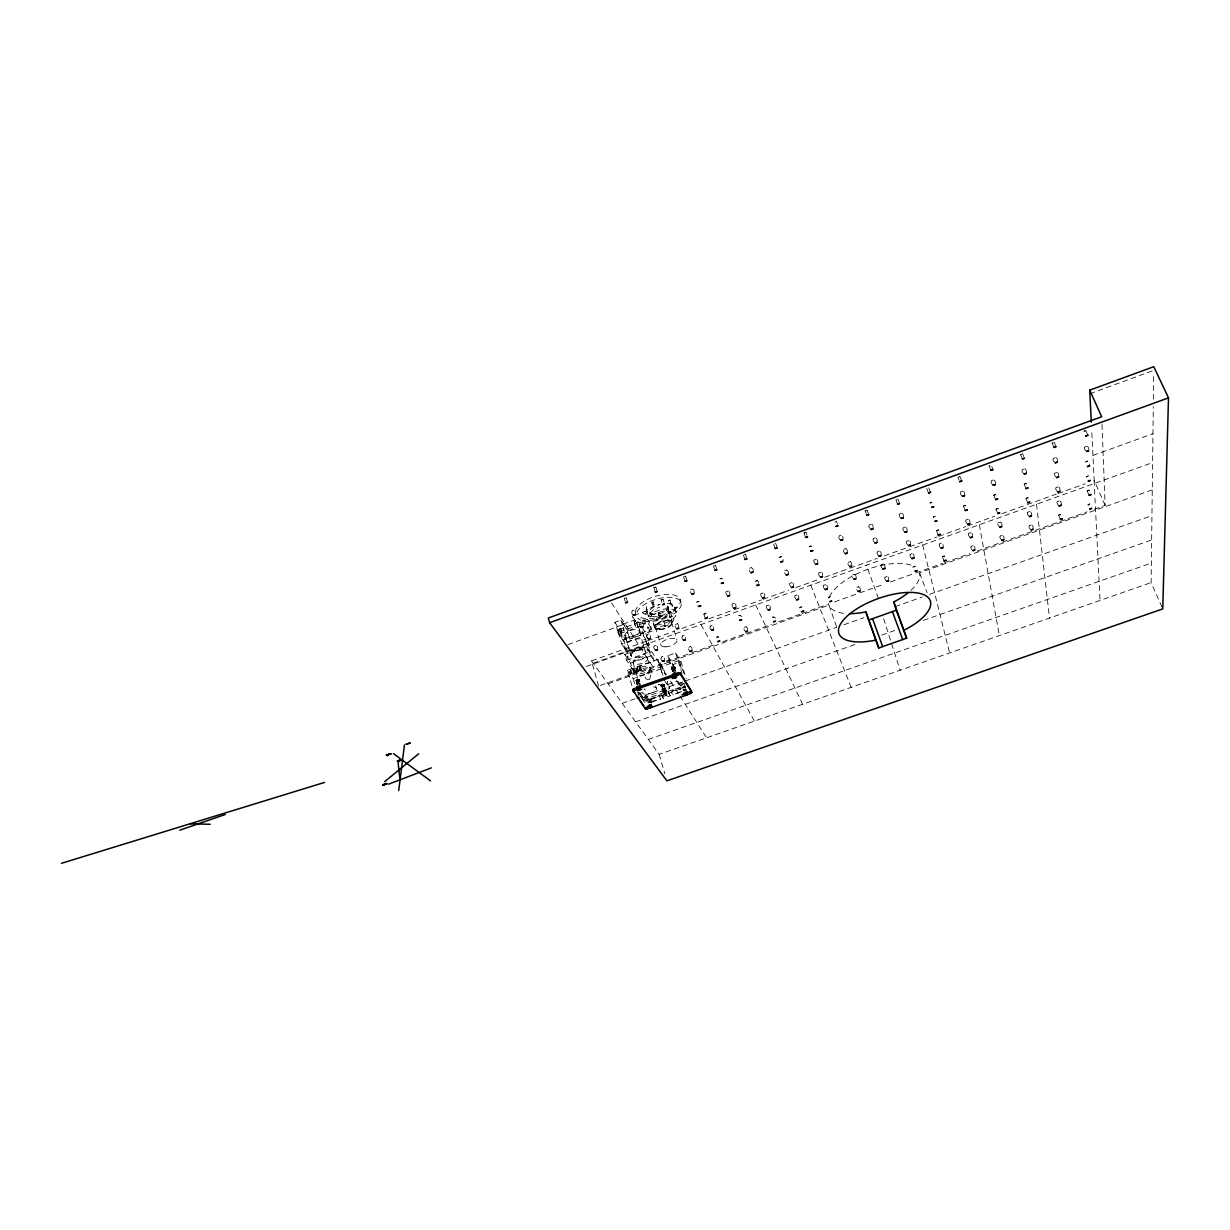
<?xml version="1.0" encoding="UTF-8"?>
<svg xmlns="http://www.w3.org/2000/svg" width="1230" height="1230" viewBox="0 0 1230 1230"><rect width="100%" height="100%" fill="white"/><g stroke="black" fill="none" stroke-linecap="round" stroke-linejoin="round"><path stroke-width="0.75" stroke-dasharray="5 3.75" d="M875.13 543.076C868.949 537.848 878.435 534.42 877.113 542.369M1054.018 447.551L1052.034 442.831M642.675 620.52C646.872 618.444 639.831 622.103 643.721 623.979M1055.386 462.864C1048.59 457.683 1058.707 454.008 1057.462 462.111M693.951 593.475C695.78 586.249 686.678 589.447 691.983 594.182M1056.708 477.686C1050.174 472.874 1059.691 468.645 1058.753 476.948M645.519 623.687L644.689 624.24M879.127 556.268C873.023 551.101 882.387 547.734 881.08 555.56M1057.985 492.062C1051.466 487.019 1061.121 483.39 1059.999 491.339M1056.816 472.474L1054.786 473.243M1059.23 506.007C1052.834 501.056 1062.274 497.397 1061.213 505.284M1058.092 486.911L1056.093 487.664M1060.537 514.463L1058.584 515.186L1060.491 514.34L1062.397 518.829M650.024 630.836C645.981 633.066 653.192 627.592 648.871 627.085M648.933 627.254C645.627 630.483 648.548 622.288 648.256 631.344M883.002 569.06C876.975 563.955 886.23 560.634 884.923 568.368M1059.322 500.902L1057.4 501.686M637.74 684.495C633.942 680.313 642.521 679.421 640.246 685.002M883.294 563.97L881.372 564.662M1161.981 607.159L1151.111 582.605L1153.294 406.823M1153.386 399.166L1153.694 374.335M886.769 581.483C880.803 576.44 889.951 573.165 888.66 580.806M705.789 613.555C699.747 616.491 709.895 608.496 707.204 617.983M647.165 697.287L645.181 697.841L647.165 697.287L646.488 695.427L644.689 696.18L646.642 695.534M666.245 694.135C661.002 695.58 667.183 690.691 665.63 693.505M901.359 518.522C895.071 513.371 904.619 509.604 903.389 517.784M665.953 689.83L666.245 691.352L665.507 689.138L662.586 690.553L665.738 689.476L664.139 689.184L662.97 690.122L665.107 689.861L663.108 690.338L661.909 686.371L664.062 685.833L661.909 686.509M905.019 532.313C898.823 527.224 908.247 523.519 907.017 531.591M1086.659 451.564C1079.894 446.659 1089.718 442.431 1088.75 450.81M1083.999 431.653L1085.844 430.592M908.57 545.69C902.466 540.585 911.753 537.095 910.538 544.982M1086.72 446.275L1084.691 447.105M1086.351 476.702L1088.35 475.902L1086.351 476.702L1088.304 481.176M1087.566 461.327C1081.524 464.571 1090.872 456.099 1089.549 465.863M1089.15 490.263L1087.166 490.939L1089.073 490.032L1091.087 494.598M727.791 596.15C721.887 590.769 731.281 587.663 729.728 595.443M1088.012 504.777L1089.903 503.885L1087.981 504.731L1089.857 509.036M912.03 558.681C905.987 553.623 915.166 550.194 913.967 557.974M728.268 591.015L726.33 591.63M912.291 553.577L910.354 554.269M733.926 608.389C728.099 603.069 737.385 600.009 735.832 607.697M734.387 603.33L732.48 603.915M672.672 669.289C677.269 667.229 670.704 669.781 673.425 671.811M638.97 667.644L640.046 671.073L640.338 669.72M740.337 615.215C735.156 616.184 744.442 614.108 741.767 619.597M747.01 558.897L745.457 554.238L743.55 555.068M930.064 502.87L932.094 502.132L930.064 502.901L931.863 507.498M680.544 685.371L682.481 684.695L680.636 685.448L679.99 683.634L681.943 682.988L682.466 684.664M933.339 517.03L935.292 516.2L933.309 517L935.061 521.489M672.902 606.728C669.012 599.256 674.148 609.111 671.611 607.22M753.052 572.119C754.805 564.939 745.518 568.106 751.084 572.826M938.413 529.915L936.445 530.622L938.336 529.761L940.151 534.358M758.418 583.42C759.248 577.793 751.899 582.205 756.973 585.634M941.196 548.242C935.292 543.875 944.517 540.57 943.133 547.535M944.333 555.991L942.426 556.667L944.271 555.852L946.039 560.342M762.692 598.057C756.804 592.752 766.121 589.677 764.614 597.365M763.123 592.952L761.186 593.567M768.243 610.126C762.477 604.914 771.564 601.793 770.134 609.45M768.658 605.068L766.751 605.667M777.237 547.934L775.638 543.276L774.9 544.06M962.506 496.413C956.079 491.293 965.735 487.48 964.566 495.675M965.458 505.407L963.459 506.13L965.396 505.253L967.272 509.897M649.701 699.501L650.378 702.561M781.265 556.836C775.146 559.927 785.094 551.547 782.834 561.357M967.918 524.395C961.599 519.337 971.116 515.754 969.901 523.688M968.102 519.291L966.134 519.952M970.485 537.756C964.289 532.79 973.607 529.177 972.453 537.049M788.261 574.364C789.721 567.184 780.85 570.597 786.293 575.071M663.985 692.459L665.753 691.875A3.613 2.629 -78 0 0 666.399 691.291L663.985 692.459L663.354 691.491A3.613 2.629 -78 0 0 664.123 690.799L666.122 690.922M972.992 550.717C966.872 545.812 976.067 542.261 974.929 550.041M791.597 587.694C785.678 582.513 794.949 579.176 793.519 586.987M973.176 545.69L971.285 546.412M791.997 582.574L790.044 583.189M666.46 693.766C665.153 686.755 662.601 684.357 662.186 683.957L661.909 685.418L663.57 684.833L663.154 683.849M796.733 599.933C790.875 594.813 800.038 591.538 798.639 599.241M797.117 594.874L795.195 595.489M993.317 485.281C986.814 480.161 996.515 476.333 995.378 484.543M995.762 494.475L993.748 495.213L995.7 494.322L997.622 498.965M646.488 606.482C647.303 614.862 646.457 604.668 645.212 606.728M638.601 683.327L636.879 684.188M997.961 508.513L995.977 509.22L997.899 508.359L999.79 512.956M620.12 632.574L621.919 632.128L620.858 628.515M815.767 564.462C809.724 559.22 819.134 555.822 817.735 563.755M816.136 559.343L814.168 559.911M1001.897 526.517C1003.08 518.691 993.625 522.227 999.929 527.224M1000.082 522.166L998.13 522.827M820.625 577.27C814.644 572.088 823.946 568.737 822.578 576.562M1002.004 540.37C995.823 535.481 1005.064 531.913 1003.941 539.678M626.608 639.277L624.871 639.785L623.779 636.11L625.563 635.602L626.608 639.17L624.84 639.723M820.994 572.196L819.057 572.811M825.345 589.693C819.441 584.573 828.636 581.283 827.267 589.001M825.699 584.68L823.808 585.28M828.405 597.396L830.265 596.688L828.39 597.35L829.942 601.747M1024.267 474.104C1017.702 468.984 1027.45 465.14 1026.343 473.35M1024.421 468.815L1022.376 469.599M642.152 633.45C647.18 630.959 638.939 637.709 641.091 629.883M645.135 614.37C653.038 606.959 635.756 613.586 646.473 614.093M646.027 609.757L647.334 609.311M1026.204 483.498L1024.19 484.236L1026.158 483.344L1028.111 487.987M637.371 684.188C640.492 684.833 635.572 679.098 638.385 680.252M1027.957 497.735L1025.958 498.458L1027.896 497.581L1029.833 502.163M639.17 681.389L637.002 681.974M653.791 587.417L655.252 592.168M652.177 603.038L653.222 601.778L653.33 602.731M650.332 616.768C657.496 608.158 641.753 618.659 651.669 616.476M653.315 602.469L653.991 604.73L652.746 605.16M1029.51 516.631C1023.176 511.695 1032.585 508.036 1031.493 515.923M1031.155 529.976C1024.898 525.087 1034.184 521.505 1033.108 529.284M660.479 615.569C655.882 617.998 659.787 607.067 660.464 615.477M1031.278 524.949L1029.387 525.702M655.605 650.424C649.994 645.166 659.096 642.183 657.466 649.763M659.157 615.861L660.449 615.461M659.711 612.74L659.787 613.539M656.144 645.427L654.283 646.011M856.034 578.715C857.402 571.596 848.992 574.994 854.112 579.391M668.505 600.471C672.564 597.611 669.504 609.265 668.52 600.532M666.768 609.373L667.982 608.927L668.828 611.679L667.613 612.202L670.319 611.74L671.749 616.322M669.812 600.255L668.628 600.609M669.381 603.33L670.688 602.9M668.843 611.787L669.827 617.014M660.387 684.28L658.465 684.926L658.988 684.188M871.009 529.484C864.752 524.195 874.361 520.705 873.023 528.762M860.17 590.969C861.431 583.973 853.328 587.233 858.279 591.645M683.557 640.415C678.499 635.664 686.955 633.081 685.433 639.754M679.99 683.588L681.912 682.957M1085.844 430.746L1087.904 435.266M620.812 628.376C618.828 627.669 618.69 634.588 621.919 632.128M670.704 604.222L672.041 603.93M663.216 684.941L662.263 685.202M665.83 694.443L664.953 694.643L666.06 694.304M1055.463 457.683L1053.464 458.406M666.014 693.551L664.508 694.335L665.738 693.551M683.496 690.322L685.141 689.584L685.187 690.353M643.736 623.948C647.272 623.764 644.274 617.875 642.644 620.366M649.563 679.637L651.5 672.164M665.338 694.35L664.262 694.227L665.169 693.659M928.742 487.926L930.618 492.308M647.856 699.301L649.578 699.363M673.886 667.613L674.932 670.719M648.041 699.947L648.087 698.855M648.395 702.914L647.549 699.993L649.502 699.839L647.549 700.101L648.963 698.748M661.048 599.517L663.154 599.425L664.6 604.084M682.927 686.878L684.741 686.94L685.617 689.753M683.127 687.539L684.049 686.325M682.988 690.338L686.063 689.43L685.218 689.307M666.675 609.127L667.921 608.788M645.519 611.387L644.428 611.679M684.018 673.533L678.991 660.479L681.774 670.427M652.023 602.746L653.422 602.423M649.517 613.816L650.747 613.509M658.542 613.616L659.495 613.17L658.235 613.155M959.784 476.702L957.893 477.255L959.677 481.76M648.425 702.638L650.516 702.207M666.291 695.734L665.553 695.657M865.167 510.435L866.766 515.462M634.065 673.056L635.126 672.518M647.949 702.638L648.979 701.976M672.887 668.013L673.025 668.044M866.873 510.527L865.074 510.896M675.531 608.051L676.423 607.097M650.824 702.591L649.102 701.93M1083.953 430.992L1084.768 430.5M804.113 532.559L805.911 532.19L807.603 536.91M685.771 690.307L685.94 689.4L686.417 690.799M655.482 587.356L653.822 587.494M636.233 681.804L637.586 680.882L637.217 679.637L639.062 679.421L639.908 681.374L636.71 682.512L635.864 680.559L638.247 679.237L637.955 680.728L636.556 679.836L636.986 680.836M636.74 680.467L638.678 680.236M636.802 680.221L638.493 679.621M635.864 680.559L639.554 680.144M636.725 683.05L638.232 683.403M636.925 683.711L637.386 682.604M675.577 668.69L674.747 666.721L672.902 666.937L671.519 667.875L672.349 669.843L675.577 668.69L672.195 667.152L673.902 666.552L674.332 667.552M672.395 667.767L673.902 666.552M671.903 669.12L673.287 668.182L672.902 666.937M671.519 667.875L671.98 668.597L675.193 667.46M672.564 670.304L674.532 670.519L672.364 671.073L674.424 670.412L673.087 671.334M672.764 670.965L673.871 669.996M660.802 685.156L664.431 684.726L664.8 685.956L661.632 687.078L660.802 685.156L661.632 687.078M661.171 686.386L664.8 685.956M661.263 685.848L664.431 684.726M620.135 628.361L619.582 628.392M625.916 598.088L624.271 598.272L625.624 602.915M685.125 576.624L683.619 576.778L685.018 581.375M662.97 689.676C665.522 688.001 660.003 690.245 663.185 692.336M665.768 693.505L666.168 692.905M1053.51 442.892L1052.081 443.061M665.061 694.258L665.753 694.12M665.615 691.967L664.83 692.275M665.599 691.967L664.615 692.352M650.609 670.734C646.442 672.195 641.568 678.852 648.717 679.698M714.907 565.815L713.431 565.862L714.938 570.52M648.733 702.084L649.502 701.823M684.018 689.584L684.618 689.4M665.015 693.72L664.492 694.412L665.538 694.289M637.74 622.749L638.293 622.103M897.054 499.718L895.855 499.718L897.577 504.285M684.249 686.986L682.681 687.462L683.511 690.491M639.662 684.972L637.647 680.113L639.246 683.434M744.15 554.177L745.472 554.315M990.273 465.878L989.166 465.939M673.24 670.412L672.426 670.95L673.856 670.288M1089.903 393.723L1153.632 370.399M630.79 673.01L630.59 674.517L629.314 670.504L630.698 672.549L630.652 670.212M632.497 669.351L633.834 672.933M633.742 668.905L634.665 671.903M635.602 668.213L636.894 672.21L637.079 670.719M636.894 670.104L637.478 667.536L637.863 669.966M640.077 669.059L639.646 667.675L640.184 669.228M638.032 671.611L637.77 670.78M641.814 670.242L640.077 666.629L641.922 670.396M632.466 673.825L631.836 672.364M641.138 625.962L618.875 633.988L614.877 622.349L620.981 620.135L626.823 629.145L629.76 639.077L641.015 635.034L638.539 626.762M634.111 615.4L646.719 610.833A15.836 7.103 -17 0 1 659.987 604.299M623.057 624.148L634.373 620.058A11.178 1.261 70.2 0 1 638.093 626.854M567.937 644.566L625.117 623.933M1092.947 455.377L1152.864 433.76M646.719 610.833L648.318 616.122L658.419 612.479A11.654 5.197 -17 0 1 672.287 613.555M618.321 629.837L647.472 619.32M617.798 632.374L624.133 641.107L627.531 652.7L649.24 644.92L648.256 641.599M614.877 622.349L620.796 631.328L635.403 626.255A11.178 1.261 70.2 0 1 634.48 620.058M639.831 624.456L659.864 617.214A11.67 5.166 -17 0 1 667.398 615.738M667.69 619.843A11.654 5.197 -17 0 1 663.877 621.611L653.883 625.209A15.852 7.072 -17 0 0 674.424 617.46A15.852 7.072 -17 0 0 669.135 608.835A15.852 7.072 -17 0 0 648.318 616.122M618.875 633.988A7.442 0.907 70.2 0 1 618.89 630.437A7.442 0.907 70.2 0 1 622.657 639.677L651.716 629.222A7.457 0.784 70.2 0 0 648.01 619.935A7.457 0.784 70.2 0 0 648.149 623.441L651.716 629.222M620.981 620.135L624.041 630.344A11.162 1.322 70.2 0 1 624.025 625.04A11.162 1.322 70.2 0 1 629.637 638.908L641.015 635.034M622.657 639.677L624.133 641.107M642.045 627.408L645.781 633.327L665.307 626.301A11.67 5.166 -17 0 0 673.548 617.844M618.244 632.22L621.657 643.905L643.598 636.018L649.24 644.92M598.58 686.017L591.492 660.925L645.735 641.46M647.549 640.815L674.67 631.082M681.912 628.484L701.792 621.35M709.034 618.752L732.542 610.311M734.341 609.665L761.478 599.933M763.277 599.287L788.599 590.2M795.825 587.602L817.535 579.822M824.761 577.224L848.27 568.783M850.084 568.137L877.205 558.405M884.432 555.806L907.94 547.365M909.754 546.72L936.876 536.987M938.69 536.341L965.811 526.609M967.626 525.948L994.747 516.216M1001.973 513.633L1025.482 505.192M1027.296 504.546L1056.232 494.152M1058.031 493.507L1085.152 483.774M593.168 663.231L1152.495 462.649M586.356 666.399L640.138 647.118M624.732 654.468L646.749 646.565L652.377 655.359L654.068 661.017L632.251 668.812L626.408 660.172L624.732 654.468L630.59 663.154L632.251 668.812M626.408 660.172L648.456 652.269L654.068 661.017M630.59 663.154L652.377 655.359M631.897 685.679L627.392 670.212L657.912 659.311L663.431 667.998L665.491 674.809M672.902 671.472L667.69 655.821L675.685 652.961L681.005 661.74L686.232 678.76M666.46 660.925L669.72 659.772A11.347 1.153 70.4 0 1 675.024 671.319M600.378 685.387L659.588 664.277M666.814 661.694L690.261 653.33M692.06 652.7L715.506 644.336M722.733 641.753L744.365 634.034M746.18 633.404L771.425 624.394M778.636 621.827L800.284 614.108M802.098 613.463L827.344 604.453M834.555 601.885L858.017 593.521M859.816 592.875L883.263 584.511M890.474 581.944L913.936 573.58M915.735 572.934L942.795 563.294M944.594 562.648L969.84 553.638M977.066 551.071L1000.513 542.707M1002.312 542.076L1058.231 522.135M1060.045 521.489L1087.089 511.834M1094.316 509.266L1105.14 505.407L1101.972 424.288M608.081 683.834L662.386 664.477M664.2 663.831L745.657 634.803M747.471 634.157L828.928 605.114M1152.172 489.894L919.548 572.811A48.124 20.234 -20 0 1 910.4 590.846M649.701 670.934L678.914 660.541M627.392 670.212L633.235 678.76L663.431 667.998M667.69 655.821L673.102 664.554L681.005 661.74M667.567 684.587L677.269 681.143A11.347 1.153 70.4 0 0 677.376 681.097M638.278 693.904L645.412 691.383L644.92 689.707M622.211 703.345L634.834 698.886M636.633 698.24L683.511 681.62M685.31 680.99L836.769 627.3M843.995 624.748L863.829 617.721M895.194 606.59L922.316 596.981M929.542 594.428L1151.849 515.631M643.167 697.794L669.597 688.431L667.536 681.62M676.623 680.713L679.314 684.987L684.618 683.111M637.571 691.752L638.539 695.073L639.431 694.75L645.181 703.068L644.197 699.286L684.218 685.925A1.876 0.769 -16.9 0 0 684.68 685.74M650.593 698.748C681.558 686.817 626.224 708.388 660.572 699.255L659.372 695.642M671.688 691.275C695.473 686.279 665.63 687.801 672.887 694.889L681.712 691.767M661.448 695.657L668.52 693.167L670.242 695.826L663.201 698.317L660.956 694.012L663.201 698.317M638.693 692.259L645.858 701.192L684.71 687.57A1.876 0.769 -16.9 0 0 685.74 687.032L682.204 681.312M662.709 696.672L669.75 694.181L670.242 695.826M651.562 702.023L660.572 699.255M681.497 691.445L672.887 694.889M635.602 721.856L856.464 643.997M881.802 635.064L896.286 629.96M923.438 620.397L1151.541 539.985M648.333 739.43L1151.265 563.063M591.492 660.925L659.142 754.359L1151.111 582.605M646.242 699.378L646.888 700.962M637.617 622.795L636.571 622.764L637.601 626.316M637.678 683.988L637.832 680.667M637.693 684.111L636.525 684.003M637.478 667.536L637.924 670.119M631.374 672.426L631.19 669.827M624.855 635.403L624.01 635.71L625.255 635.403M648.287 699.516L649.163 699.409M662.678 684.695L661.479 684.434M637.586 680.882L639.908 681.374M665.076 690.845A3.613 3.029 29.2 0 1 664.123 690.799L663.493 691.398A3.613 2.629 -77.9 0 1 662.77 691.706M672.195 667.152L673.41 667.429M665.23 694.643L662.078 685.064L664.584 694.366M665.292 694.658L664.554 694.566M1020.992 454.639L1022.561 453.624L1024.513 458.252M834.909 522.166L836.462 521.243L838.137 525.84M637.14 680.621L638.062 680.451L637.278 680.605M675.224 607.559L676.761 607.559M653.33 602.346L651.915 602.977M658.65 613.908L659.711 613.263M804.205 533.19L805.973 532.267M661.14 599.763L662.37 599.271L661.217 600.086L662.647 604.776M674.071 670.658L673.24 669.843M650.655 701.777L651.254 703.237M662.555 661.463C657.466 657.496 666.291 653.391 664.385 660.802M691.983 650.962C692.859 643.459 685.048 646.411 690.138 651.623M641.061 627.377C635.802 623.349 644.92 619.028 642.983 626.685M711.663 630.375C706.327 626.439 715.291 622.226 713.538 629.699M712.093 625.209L710.294 625.978M774.039 616.814C768.858 618.044 778.067 615.492 775.5 621.165M800.253 607.482C806.111 606.298 794.534 605.806 801.714 611.817M638.016 669.996L638.77 671.534M885.17 577.162L887.03 576.409M663.001 656.343L661.279 657.112M648.441 639.077C643.059 634.849 652.3 631.082 650.316 638.401M688.785 647.241L690.63 646.596M641.553 622.057L639.754 622.887M633.465 615.338C627.961 610.91 637.401 607.312 635.403 614.631M678.699 628.207C679.56 620.535 671.626 623.533 676.792 628.899M661.263 600.209L663.201 599.502M747.533 631.144C748.64 623.672 740.306 626.577 745.672 631.805M858.602 586.649L856.772 587.34M851.76 566.092C852.421 558.297 844.272 561.572 849.807 566.784M847.347 553.085C848.316 545.228 839.567 548.472 845.379 553.792M634.065 610.095L632.112 610.757M653.991 604.699L652.653 604.976L652.008 602.931M653.222 601.808L651.716 602.285M668.428 612.463L670.365 611.802M692.521 588.939L690.537 589.57M786.708 569.905L784.786 570.597M664.707 690.86L664.277 689.277M854.435 574.349L852.544 575.025M648.948 633.85L647.118 634.603M843.78 549.333L845.717 548.58M665.107 689.476L664.046 685.787M675.439 624.425L677.315 623.748M877.497 551.855L879.419 551.071M913.752 566.953C919.671 565.831 907.909 565.17 915.366 571.274M718.259 636.648L716.429 637.294L718.289 636.679L719.688 641.076M697.318 602.085C703.483 601.101 691.26 600.117 698.748 606.605M906.91 541.277L908.832 540.493M941.411 543.153L939.505 543.875M968.763 533.39L970.685 532.621M757.419 580.468L755.466 581.114M751.545 567.599L749.547 568.229M848.193 562.341L850.145 561.633M840.797 540.401C834.647 536.019 844.641 532.344 842.811 539.678M841.151 535.127L839.168 535.85M684.08 635.418L682.189 635.971M640.277 693.612L644.197 699.286M639.416 692.828L644.213 699.778L643.336 700.085L638.524 693.136M873.454 538.571L875.422 537.817M869.318 524.933L871.317 524.165M621.657 643.905L627.531 652.7M631.497 673.087L631.82 674.055M630.698 672.549L630.544 670.058M661.909 685.418L663.57 684.833M669.75 694.181L668.013 691.521L668.52 693.167M634.065 672.118L633.143 669.12M611.495 602.915L652.823 666.691M664.123 679.929L669.597 688.431M903.312 527.808L905.295 527.055M646.842 643.982L666.414 674.716M670.535 681.189L706.589 737.8M635.403 626.255L632.312 616.046M640.353 667.613L640.784 669.012M744.227 627.408L746.103 626.777M633.265 617.552L638.047 625.101M899.622 513.971L901.636 513.187M721.933 578.208L719.95 578.884L721.949 578.254L723.424 582.82M701.008 624.563L754.405 721.103M960.692 491.877L962.721 491.093M1000.236 536.034L1002.158 535.296M991.442 480.746L993.486 479.961M811.123 545.936L809.125 546.658L811.123 545.936L812.753 550.548M1027.68 512.249L1029.633 511.496M755.651 604.96L802.606 704.283M1105.14 505.407L1094.193 480.53L1091.687 429.685M1087.166 490.893L1089.088 495.321M1054.125 442.154L1056.139 446.798M1058.584 515.155L1060.445 519.537M1020.47 454.377L1022.422 459.021M1024.175 484.19L1026.066 488.71M1025.943 498.411L1027.819 502.885M991.795 466.57L993.056 469.66M989.058 465.786L990.965 470.429M993.732 495.167L995.593 499.703M995.962 509.189L997.791 513.663M959.892 476.379L961.768 481.007M963.444 506.084L965.258 510.619M810.801 585.188L851.175 687.324M926.744 488.418L928.558 493.061M936.43 530.576L938.167 535.065M942.411 556.637L944.117 561.018M897.869 498.903L899.637 503.547M919.625 573.134L927.113 592.814M867.073 510.066L868.811 514.724M878.42 598.472L866.443 565.231M803.943 533.005L805.573 537.648M829.051 605.421L836.615 626.916M773.624 543.998L775.207 548.657M743.443 554.961L744.996 559.619M715.43 565.139L716.936 569.798M883.601 618.705L900.145 670.227M703.868 614.154L705.297 618.659M685.541 575.978L687.016 580.652M680.175 599.625L681.066 602.485M674.763 607.374L676.392 612.632M636.248 667.982L637.002 670.258M667.936 606.544L668.643 608.85M671.488 618.89L672.441 621.98M671.549 622.272L676.992 639.984M666.66 609.296L667.536 612.14M655.805 586.787L657.235 591.446M640.83 669.351L641.276 670.627M640.23 669.566L640.584 670.688M634.373 668.659L635.295 671.672M675.685 652.961L681.989 673.579M684.218 685.925L684.71 687.57M663.877 621.611L665.307 626.301M684.172 689.569L684.618 691.014M658.419 612.479L659.864 617.214M674.747 666.721L675.116 667.967M674.809 668.52L675.962 672.318M680.498 688.154L680.744 688.969M673.102 664.554L675.162 671.365M678.268 681.589L679.314 684.987M673.809 668.382L674.194 669.627M674.24 672.672L672.795 667.936L675.239 675.777M650.808 669.627A7.534 3.183 -16.5 0 1 640.353 675.301A7.534 3.183 -16.5 0 1 639.508 669.827A7.534 3.183 -16.5 0 1 650.808 669.627L651.393 671.534M671.98 668.597L672.349 669.843M654.591 627.531L652.3 619.966A15.836 7.103 -17 0 0 667.091 616.338M655.436 627.023L660.848 644.997M649.686 612.048L650.378 614.354M657.912 659.311L662.57 674.778M663.969 684.034L664.338 685.264M663.078 685.633L663.447 686.863M664.6 690.737L665.03 692.198A3.598 3.014 29.2 0 1 664.169 692.444M662.186 683.957L662.524 685.464M663.693 689.354L664.123 690.814M645.781 633.327L647.764 639.938M662.786 690.952L663.231 692.413M646.211 641.045L649.348 651.546M642.106 631.005L643.598 636.018M646.749 646.565L648.456 652.269M639.369 631.19L645.443 651.562M647.549 658.68L650.332 668.044M655.636 685.802L656.374 688.277M626.208 597.519L627.592 602.193M650.808 699.071L651.777 702.361M644.705 696.211L645.197 697.871M639.062 679.421L639.431 680.667M625.148 635.572L631.082 655.836L625.055 635.28M633.066 662.555L635.818 671.934M638.186 681.066L638.555 682.296M659.142 754.359L664.83 773.778M636.294 673.517L639.354 683.988M636.356 681.282L636.71 682.512M620.796 631.328L623.702 641.26M624.732 647.472L627.807 657.973M633.235 678.76L635.234 685.571M922.685 545.059L949.591 652.961M979.341 524.749L999.329 635.587M1036.536 504.238L1049.498 618.075M1094.1 480.561L1100.051 600.424M843.596 613.324A48.124 20.234 -20 0 1 828.467 603.361M829.435 596.981A48.124 20.234 -20 0 1 867.857 569.259A48.124 20.234 -20 0 1 914.413 566.646M651.639 671.488A5.658 2.352 -61.9 0 1 651.731 671.795M653.438 686.832A7.565 3.121 -16.4 0 1 653.791 691.86A7.565 3.121 -16.4 0 1 642.521 693.443M644.074 689.369A7.565 3.121 -16.4 0 1 644.904 688.877M667.337 681.528A11.331 1.215 70.4 0 1 666.245 682.942M662.955 675.255A11.331 1.215 70.4 0 1 659.803 664.046M660.941 664.277A11.331 1.215 70.4 0 1 665.445 675.039M672.749 671.765A11.347 1.153 70.4 0 1 669.72 659.772M639.277 629.991A11.178 1.261 70.2 0 1 640.891 634.865M667.26 603.546A15.836 7.103 -17 0 1 671.18 613.739M671.611 619.751A9.333 4.136 -17 0 1 660.771 626.408A9.333 4.136 -17 0 1 654.191 622.242A9.333 4.136 -17 0 1 667.198 616.968M667.429 605.79A9.548 4.29 -17 0 1 661.033 613.278A9.548 4.29 -17 0 1 649.701 612.14A9.548 4.29 -17 0 1 659.157 604.96M666.783 607.297A9.548 4.274 -17 0 1 663.447 614.877A9.548 4.274 -17 0 1 650.532 614.846A9.548 4.274 -17 0 1 659.864 607.282M636.925 612.279A23.278 10.455 -17 0 1 670.335 597.319A23.278 10.455 -17 0 1 673.594 614.016M666.183 617.86A23.278 10.455 -17 0 1 637.709 618.137M635.526 611.679A23.247 10.486 -17 0 1 666.506 594.428A23.247 10.486 -17 0 1 674.225 610.111A23.247 10.486 -17 0 1 637.663 616.015M682.635 687.585L684.803 687.078L682.742 687.616M636.525 622.58L638.109 621.98L636.525 622.549M640.092 673.671A7.518 3.183 -16.5 0 0 650.301 667.89A7.518 3.183 -16.5 0 0 638.816 668.29A7.518 3.183 -16.5 0 0 640.092 673.671M637.34 664.323A7.503 3.213 -16.5 0 0 647.518 658.527A7.503 3.213 -16.5 0 0 636.048 658.896A7.503 3.213 -16.5 0 0 637.34 664.323M629.314 637.125A7.457 3.29 -16.5 0 0 639.4 631.282A7.457 3.29 -16.5 0 0 627.992 631.559A7.457 3.29 -16.5 0 0 629.314 637.125M635.326 657.45A7.488 3.229 -16.5 0 0 645.458 651.623A7.488 3.229 -16.5 0 0 633.988 651.992A7.488 3.229 -16.5 0 0 635.326 657.45M633.834 660.525A11.239 4.843 -16.5 0 0 649.455 651.977A11.239 4.843 -16.5 0 0 632.558 652.161A11.239 4.843 -16.5 0 0 633.834 660.525M630.759 650.055A11.208 4.889 -16.5 0 0 646.319 641.491A11.208 4.889 -16.5 0 0 629.452 641.614A11.208 4.889 -16.5 0 0 630.759 650.055M659.541 629.652A9.348 4.121 -17 0 0 672.549 622.395A9.348 4.121 -17 0 0 658.542 622.503A9.348 4.121 -17 0 0 659.541 629.652M659.941 629.176A8.41 3.721 -17 0 0 671.641 622.641A8.41 3.721 -17 0 0 659.034 622.734A8.41 3.721 -17 0 0 659.941 629.176M665.307 646.842A8.456 3.659 -17 0 0 677.084 640.338A8.456 3.659 -17 0 0 664.431 640.507A8.456 3.659 -17 0 0 665.307 646.842"/><path stroke-width="1.5" d="M1168.5 397.874L1162.75 608.912L666.906 780.835L549.61 622.718L548.319 618.014L1101.68 416.739L1089.718 390.156L1153.786 366.694L1168.5 397.874L549.61 622.718M676.3 676.3C678.022 677.407 673.256 678.791 674.517 677.207M638.201 690.614L641.768 689.292M673.179 675.977L676.316 674.763M382.607 784.878L384.836 784.079M638.186 689.661L639.815 688.938M398.72 790.521L404.47 744.919M684.557 693.29L686.786 693.228L686.432 694.104M686.309 691.952L685.771 692.321M673.902 674.594L638.739 686.97L639.615 689.615L640.399 689.077M674.532 677.684L676.331 677.146M676.377 677.315L674.594 677.853M684.787 694.012L691.383 690.952L680.359 673.041A1.922 0.8 -16.9 0 0 678.13 672.979L674.409 674.363M686.586 693.612L684.849 694.166M651.423 706.097L649.671 706.574L651.393 705.897M674.578 676.023L673.794 675.9L676.039 675.9A2.106 0.876 -16.9 0 1 674.67 676.423L673.994 674.655L676.162 675.255M391.032 754.036L390.433 754.205M638.954 688.077L638.432 689.046M674.993 677.1L673.702 675.854L675.885 675.393M651.3 705.344L649.24 706.451L650.547 706.82M388.388 754.79L390.248 753.744M387.096 784.002L386.512 784.11M686.448 692.921L685.464 692.967M674.471 676.039L637.724 688.785L638.923 689.108M387.834 754.897L388.48 754.067M674.363 676.685L673.44 674.64M637.817 688.6L638.97 687.724L638.262 688.262M650.193 705.912L649.225 705.59L650.716 705.251M675.747 675.885L674.686 676.331L678.637 674.655A1.922 0.8 -16.9 0 1 680.882 674.701L691.875 692.582L687.093 694.935L686.632 693.29M650.378 706.097L651.623 705.651L651.377 706.466M651.085 707.604L646.119 709.172L645.104 707.45M686.202 695.181L685.464 692.505M383.207 784.632L384.652 784.279M650.578 705.989L646.334 707.465M384.683 781.634L418.707 753.775M675.916 675.993L674.793 676.454M385.374 783.91L386.297 783.664M675.793 676.915L674.701 674.194M638.447 688.001L638.662 689.984L637.986 685.894M649.64 705.19L650.409 706.835M639.108 688.692L638.124 688.754M674.394 675.147L675.854 675.024M388.88 753.79L391.017 753.836M385.205 783.695L386.743 783.464M388.588 784.156L431.3 767.889M409.482 743.258L405.977 744.258L410.343 742.859A2.844 1.184 -13 0 0 409.851 743.458M645.289 708.895L632.758 689.953A1.922 0.8 -16.3 0 1 634.08 688.631L637.94 687.37M633.25 691.614A1.922 0.8 -16.3 0 1 634.557 690.307L638.939 689.676M672.226 678.483L675.824 677.207M908.048 592.845A48.124 20.234 -20 0 1 893.795 601.962L896.301 610.249L868.657 620.043L865.874 611.864A48.124 20.234 -20 0 1 849.392 613.678M681.851 694.981L685.71 693.413M651.593 707.373L685.91 695.365M869.287 621.796L878.758 647.995L906.633 638.186L893.795 601.962M179.795 830.173L225.305 814.491M652.008 707.342L651.147 705.743M61.5 863.306L324.566 782.418M673.902 673.133L674.87 676.208L676.1 676.331M675.07 676.377L675.87 676.193M639.293 688.908L638.401 687.309M674.901 676.208L674.363 674.532M687.016 694.965L685.787 692.536A2.06 0.846 -16.9 0 0 686.771 691.89M638.97 687.493L637.294 688.723M674.978 675.193L676.008 675.178M651.224 704.944L649.994 705.036L651.3 704.99M685.663 694.412L684.403 694.258L684.956 693.443M190.25 823.793L210.222 824.285M383.499 785.078L384.467 785.171L382.668 785.048M393.416 753.621L430.562 780.881M387.266 755.727L386.143 754.743L387.465 755.297M632.758 689.953L634.957 693.09M637.14 696.241L643.721 705.682M650.762 706.896L650.363 705.374L650.808 707.757M686.094 693.274L686.248 695.042L685.387 692.844M673.763 675.87L672.964 674.809M896.301 610.249L906.633 638.186M892.411 611.633L902.712 639.569M872.531 618.675L882.663 646.611M865.874 611.864L878.758 647.995M691.337 690.814L691.829 692.459M689.984 692.106L690.476 693.751M680.359 673.041L680.882 674.701M678.13 672.979L678.637 674.655M676.193 673.656L676.654 675.132M675.747 672.918L676.193 674.409M672.503 674.071L672.948 675.562M650.808 704.882L651.485 707.312L650.639 705.128M647.011 707.296L647.487 708.926M639.846 685.679L640.277 687.17M637.478 687.416L637.97 689.092M636.617 686.832L637.048 688.308M634.08 688.631L634.557 690.307M397.982 761.324L399.812 778.436M1089.718 390.156L1091.302 422.167M388.234 754.82A3.09 1.276 -12.6 0 1 387.65 755.589M876.052 640.046A48.508 19.68 -19.8 0 1 844.149 619.151A48.508 19.68 -19.8 0 1 918.18 593.075A48.508 19.68 -19.8 0 1 904.219 630.114M636.956 688.892A2.106 0.876 -16.3 0 1 638.954 687.324M672.81 676.054A2.106 0.876 -16.9 0 1 674.348 674.716A2.106 0.876 -16.9 0 1 676.715 674.655M639.293 689.4A2.106 0.876 -16.3 0 1 637.017 689.077A2.106 0.876 -16.3 0 1 639.17 687.632M676.685 675.854A2.106 0.876 -16.9 0 1 674.716 676.777M672.933 676.469A2.106 0.876 -16.9 0 1 674.455 675.055A2.106 0.876 -16.9 0 1 676.884 675.055M687.14 691.875A2.06 0.846 -16.9 0 1 685.817 692.844M684.91 693.105A2.06 0.846 -16.9 0 1 683.603 693.09M650.224 705.42A2.06 0.83 -16.4 0 1 648.256 705.405M873.039 528.808L871.024 529.53L873.039 528.808M690.107 651.5L691.998 650.993L690.122 651.454M875.114 542.999L877.113 542.369L875.114 542.999M1054.018 447.505L1056.109 446.705L1054.048 447.397M691.967 594.059L693.966 593.521L691.967 593.998M1055.386 462.818L1057.462 462.065L1055.402 462.757M1056.708 477.64L1058.753 476.902L1056.739 477.532M879.112 556.175L881.08 555.56L879.127 556.129M1057.985 492.015L1059.999 491.293L1058.015 491.908M1059.23 505.961L1061.213 505.253L1059.23 505.961M1060.445 519.49L1062.382 518.799L1060.46 519.398M698.717 606.482L700.685 605.944L698.717 606.482M882.986 568.983L884.923 568.368L882.986 568.983M886.753 581.406L888.66 580.806L886.784 581.313M705.267 618.536L707.219 618.014L705.282 618.49M711.632 630.252L713.554 629.775L711.647 630.206M897.577 504.192L899.637 503.547L897.608 504.085M714.907 570.382L716.952 569.844L714.922 570.336M901.359 518.43L903.373 517.753L901.359 518.43M717.813 641.614L719.704 641.107L717.813 641.614M721.441 583.404L723.44 582.866L721.441 583.404M905.019 532.221L907.017 531.591L905.049 532.129M1085.783 435.989L1087.889 435.174L1085.783 435.989M1086.659 451.518L1088.735 450.764L1086.69 451.41M908.57 545.613L910.538 544.982L908.586 545.551M1087.489 466.554L1089.549 465.816L1087.489 466.554M1088.304 481.13L1090.318 480.361L1088.319 481.084M1089.104 495.275L1091.087 494.568L1089.134 495.167M727.76 596.012L729.744 595.489L727.806 595.92M1089.857 508.989L1091.825 508.298L1089.872 508.943M912.014 558.589L913.967 557.974L912.014 558.589M915.366 571.197L917.288 570.597L915.397 571.104M733.91 608.266L735.848 607.743L733.926 608.22M739.86 620.151L741.782 619.628L739.876 620.105M928.542 492.969L930.603 492.261L928.542 492.969M744.98 559.481L747.025 558.927L744.996 559.435M931.863 507.406L933.893 506.76L931.894 507.298M745.657 631.697L747.548 631.174L745.672 631.651M751.069 572.688L753.068 572.15L751.069 572.642M935.061 521.412L937.06 520.736L935.077 521.351M938.167 534.989L940.151 534.358L938.167 534.989M756.957 585.511L758.941 584.973L756.957 585.511M941.181 548.149L943.133 547.535L941.227 548.057M944.117 560.942L946.024 560.296L944.117 560.942M762.677 597.934L764.63 597.411L762.692 597.888M768.227 610.003L770.149 609.48L768.243 609.957M959.677 481.668L961.768 481.007L959.677 481.668M775.207 548.519L777.252 547.98L775.238 548.411M962.506 496.32L964.566 495.675L962.506 496.32M773.624 621.719L775.515 621.212L773.624 621.673M780.835 561.941L782.849 561.387L780.85 561.879M965.258 510.527L967.272 509.897L965.258 510.527M967.918 524.303L969.901 523.688L967.948 524.195M786.293 574.948L788.276 574.41L786.293 574.948M970.485 537.664L972.438 537.018L970.485 537.664M972.992 550.64L974.929 550.041L973.038 550.548M791.582 587.556L793.535 587.033L791.613 587.463M796.717 599.81L798.639 599.241L796.733 599.763M805.573 537.51L807.618 536.957L805.589 537.464M990.98 470.321L993.056 469.66L991.011 470.214M993.317 485.189L995.378 484.543L993.317 485.189M801.714 611.694L803.605 611.187L801.714 611.694M810.739 551.132L812.753 550.579L810.739 551.132M995.593 499.611L997.622 498.965L995.593 499.611M997.791 513.571L999.79 512.956L997.838 513.479M625.593 602.731L627.623 602.285L625.64 602.623M815.751 564.324L817.735 563.755L815.798 564.216M999.929 527.132L1001.881 526.471L999.944 527.086M1002.004 540.293L1003.941 539.678L1002.05 540.185M820.625 577.131L822.578 576.609L820.641 577.085M633.435 615.154L635.433 614.708L633.45 615.108M825.345 589.57L827.267 589.001L825.345 589.57M836.092 526.44L838.137 525.84L836.108 526.394M1022.422 458.913L1024.513 458.206L1022.438 458.867M641.03 627.208L642.998 626.777L641.03 627.208M1024.283 474.011L1026.343 473.35L1024.329 473.888M829.927 601.624L831.834 601.116L829.942 601.578M840.797 540.262L842.811 539.678L840.843 540.154M1026.081 488.618L1028.095 487.941L1026.097 488.571M655.221 591.984L657.266 591.538L655.252 591.938M648.41 638.908L650.347 638.478L648.425 638.862M1027.819 502.793L1029.833 502.163L1027.865 502.686M845.364 553.669L847.362 553.131L845.394 553.608M1029.51 516.554L1031.478 515.893L1029.51 516.554M849.807 566.661L851.76 566.123L849.822 566.615M1031.155 529.884L1033.108 529.284L1031.17 529.838M662.632 604.607L664.615 604.115L662.647 604.56M655.575 650.27L657.481 649.84L655.575 650.27M854.112 579.269L856.034 578.715L854.143 579.176M866.766 515.324L868.811 514.724L866.812 515.201M669.812 616.845L671.78 616.368L669.812 616.845M662.54 661.294L664.4 660.833L662.555 661.248M858.279 591.522L860.185 591L858.294 591.461M685.002 581.19L687.032 580.683L685.018 581.129M676.777 628.73L678.714 628.284L676.777 628.73M683.542 640.261L685.464 639.831L683.573 640.215M401.503 759.679L399.089 761.462L397.182 761.016L401.503 759.679M400.719 760.002L398.843 760.663L400.719 760.002"/></g></svg>
